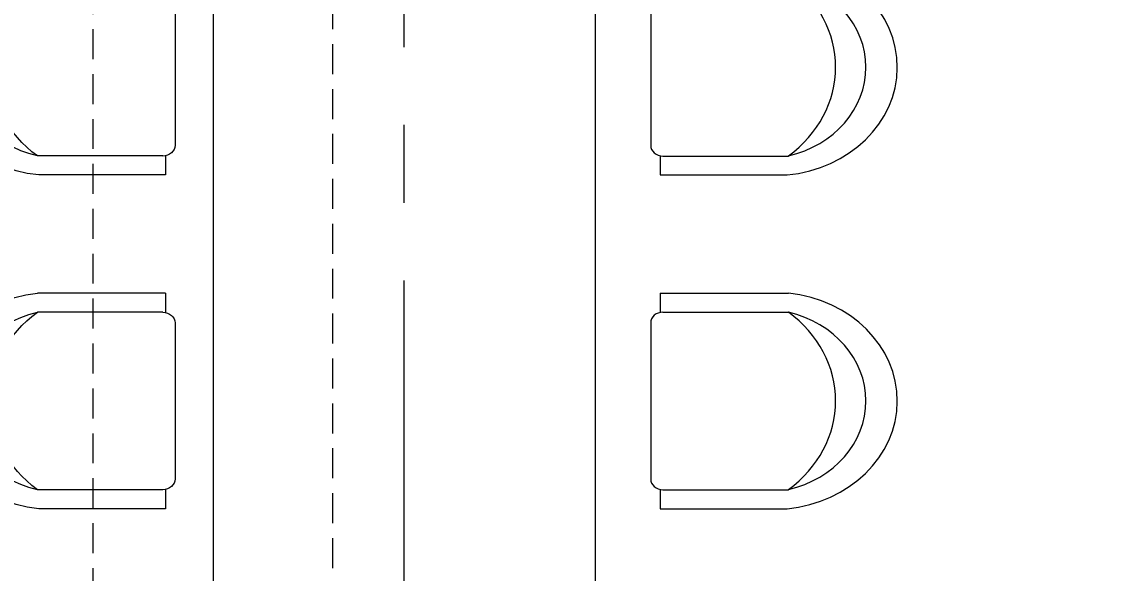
# Model space of a CAD drawing. Header units: centimetres. Extents: x 99002 to 104403, y -55119 to -48358.
# Drawn here: x 101014.5 to 101242.3, y -53952.2 to -53837.1 of the extents above; entities that cross this region are included whole.
import ezdxf

# ---------------------------------------------------------------- set-up
doc = ezdxf.new("R2010")
doc.units = ezdxf.units.CM
doc.header["$LTSCALE"] = 50
doc.header["$MEASUREMENT"] = 0
doc.linetypes.add('AXES', pattern=[2, 1.25, -0.25, 0.25, -0.25])
doc.linetypes.add('CACHE', pattern=[0.375, 0.25, -0.125])
doc.layers.get('0').update_dxf_attribs({"color": 8})
doc.layers.add('AXES', color=10, linetype='AXES')
doc.layers.add('COTE 50ème', color=1, linetype='Continuous')
for name, color, linetype, lineweight in [('BETON CACHE', 4, 'CACHE', 5), ('MACONNERIE COUPE', 7, 'Continuous', 30), ('mobilimi', 8, 'Continuous', 9)]:
    doc.layers.add(name, color=color, linetype=linetype, lineweight=lineweight)
doc.styles.add('RS_TXT_50', font='arial.ttf', dxfattribs={"height": 12.5})
doc.dimstyles.new('RS_50CM_LINEAIRE', dxfattribs={"dimscale": 5, "dimtxt": 12.5, "dimasz": 1.5, "dimexe": 1, "dimexo": 2.5, "dimgap": 1, "dimtad": 1, "dimdec": 1, "dimrnd": 0.5, "dimdsep": 46, "dimtxsty": 'RS_TXT_50', "dimblk1": 'ARCHTICK', "dimblk2": 'ARCHTICK', "dimsah": 1, "dimcen": 2.5, "dimdle": 1, "dimclrt": 4, "dimadec": 0, "dimazin": 2, "dimtfac": 1, "dimtdec": 1, "dimtix": 1, "dimtmove": 2, "dimatfit": 3, "dimfxl": 1, "dimtolj": 1, "dimtzin": 0, "dimarcsym": 0})

# ---------------------------------------------------------------- blocks, each defined once
blk = doc.blocks.new('A$Cb79da119')
at = {"layer": 'AXES', "lineweight": 5, "ltscale": 1.3}
blk.add_line((-30, -4150), (-30, -1058.41), dxfattribs=at)
blk = doc.blocks.new('1111')
at = {"layer": 'mobilimi'}
for p, q in [((7498090.66, 4737224.66), (7498067.1, 4737224.66)), ((7498090.66, 4737221.1), (7498090.66, 4737224.66)), ((7498090.15, 4737221.13), (7498066.85, 4737221.13)), ((7498092.44, 4737190.14), (7498092.44, 4737219.13)), ((7498090.15, 4737188.14), (7498066.85, 4737188.14)), ((7498090.66, 4737184.61), (7498090.66, 4737188.14)), ((7498090.66, 4737184.61), (7498066.85, 4737184.61))]:
    blk.add_line(p, q, dxfattribs=at)
for centre, major_axis, start_param, end_param in [((7498069.68, 4737204.62), (-23.08, 0), -1.458692, 1.447759), ((7498071.99, 4737204.63), (-19.57, 0), -1.304651, 1.304651), ((7498082.73, 4737204.63), (24.67, 0), 2.270248, 4.012938), ((7498090.15, 4737219.13), (-2.29, 0), 3.141593, 4.712389), ((7498090.15, 4737190.14), (2.29, 0), 4.712389, 6.283185)]:
    blk.add_ellipse(centre, major_axis=major_axis, ratio=0.87377, start_param=start_param, end_param=end_param, dxfattribs=at)
blk = doc.blocks.new('_ArchTick')
at = {"color": 0, "linetype": 'ByBlock', "const_width": 0.15}
blk.add_lwpolyline([(-0.5, -0.5), (0.5, 0.5)], dxfattribs=at)
blk = doc.blocks.new('*D1315')
at = {"layer": 'COTE 50ème', "color": 0, "lineweight": -2, "ltscale": 0.5, "transparency": 16777216}
for p, q in [((100830.7, -54192.36), (100830.7, -52052.36)), ((101016.84, -52057.36), (100825.7, -52057.36)), ((101126.84, -54187.36), (100825.7, -54187.36))]:
    blk.add_line(p, q, dxfattribs=at)
at = {"layer": 'Defpoints', "color": 0, "ltscale": 0.5, "transparency": 16777216}
for p in [(100830.7, -52057.36), (101029.34, -52057.36), (101139.34, -54187.36)]:
    blk.add_point(p, dxfattribs=at)
at = {"layer": 'COTE 50ème', "color": 0, "lineweight": -2, "ltscale": 0.5, "transparency": 16777216, "xscale": 7.5, "yscale": 7.5, "zscale": 7.5}
for p, rotation in [((100830.7, -52057.36), 90), ((100830.7, -54187.36), 270)]:
    blk.add_blockref('_ArchTick', p, dxfattribs=dict(at, rotation=rotation))
at = {"layer": 'COTE 50ème', "color": 4, "ltscale": 0.5, "transparency": 16777216, "insert": (100819.31, -53122.36), "char_height": 12.5, "attachment_point": 5, "rotation": 90, "style": 'RS_TXT_50'}
blk.add_mtext('\\A1;2130', dxfattribs=at)

msp = doc.modelspace()

# ---------------------------------------------------------------- linework, layer by layer
at = {"layer": 'BETON CACHE', "lineweight": 5, "ltscale": 0.5}
for points in [[(101029.34, -54122.36), (103229.34, -54122.36), (103229.34, -52057.36), (101029.34, -52057.36)], [(101079.34, -54072.36), (103179.34, -54072.36), (103179.34, -52107.36), (101079.34, -52107.36)]]:
    msp.add_lwpolyline(points, close=True, dxfattribs=at)
at = {"layer": 'mobilimi'}
msp.add_lwpolyline([(101134.25, -54004.05), (101134.25, -53824.05), (101054.44, -53824.05), (101054.44, -54004.05)], close=True, dxfattribs=at)

# ---------------------------------------------------------------- block references
at = {"layer": 'MACONNERIE COUPE', "lineweight": 5, "ltscale": 0.5}
msp.add_blockref('A$Cb79da119', (101124.34, -50862.36), dxfattribs=at)
at = {"layer": 'mobilimi', "rotation": 180.0000044274732}
for p, xscale, yscale, zscale in [((-8321765.07, 5267583.59), -1.123327195006822, 1.123327195006822, 1.123327195006822), ((8523956.52, 5267584.89), 1.123327195006823, 1.123327195006823, 1.123327195006823), ((-8321765.07, 5267513.92), -1.123327195006822, 1.123327195006822, 1.123327195006822), ((8523956.52, 5267515.23), 1.123327195006823, 1.123327195006823, 1.123327195006823)]:
    msp.add_blockref('1111', p, dxfattribs=dict(at, xscale=xscale, yscale=yscale, zscale=zscale))

# ---------------------------------------------------------------- dimensions: what is measured, and where the dimension line sits
at = {"layer": 'COTE 50ème', "ltscale": 0.5}
dim = msp.add_linear_dim(base=(100830.7, -52057.36), p1=(101139.34, -54187.36), p2=(101029.34, -52057.36), angle=90, dimstyle='RS_50CM_LINEAIRE', dxfattribs=at)
dim.commit()
dim.dimension.update_dxf_attribs({"geometry": '*D1315', "text_midpoint": (100819.31, -53122.36)})

doc.saveas('drawing.dxf')
